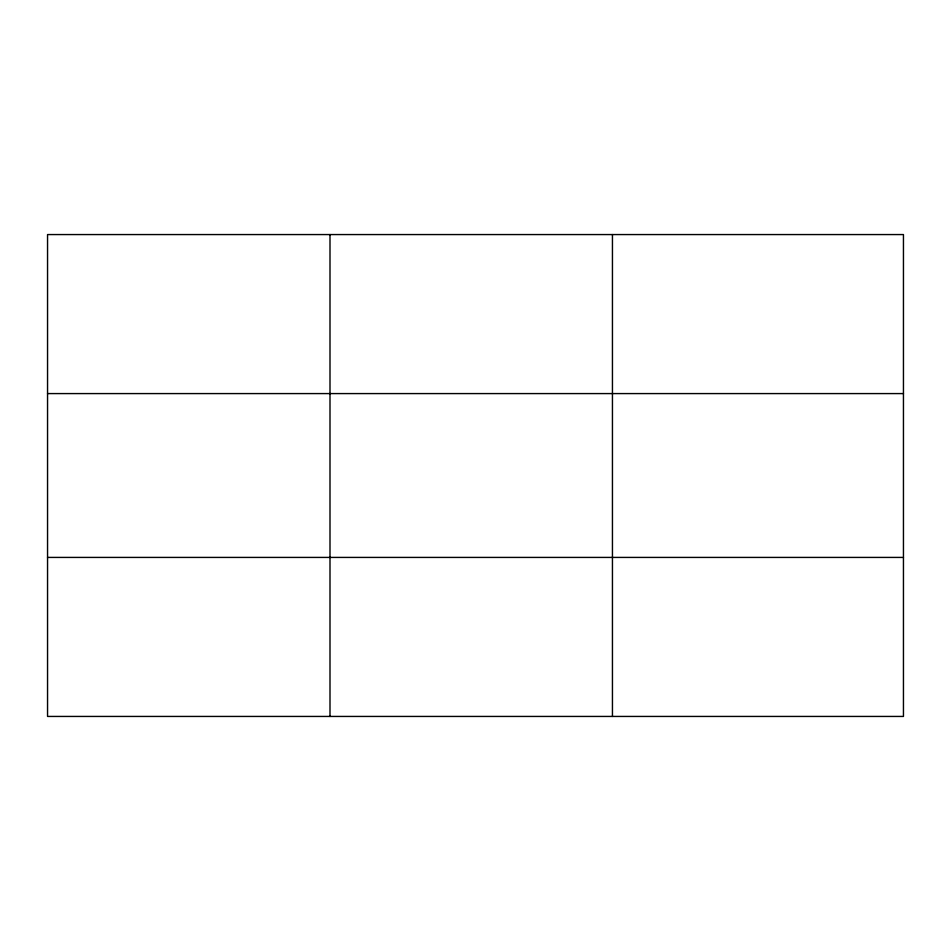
<?xml version="1.0" encoding="UTF-8"?>
<svg xmlns="http://www.w3.org/2000/svg" width="951" height="951" viewBox="0 0 951 951"><rect width="100%" height="100%" fill="white"/><g stroke="black" fill="none" stroke-linecap="round" stroke-linejoin="round"><path stroke-width="1.43" d="M329.997 234.564L329.997 716.436M612.444 234.564L612.444 716.436M903.45 557.417L903.45 716.436L47.55 716.436L47.55 234.564L903.45 234.564L903.45 557.417L47.55 557.417M47.55 393.583L903.45 393.583"/></g></svg>
